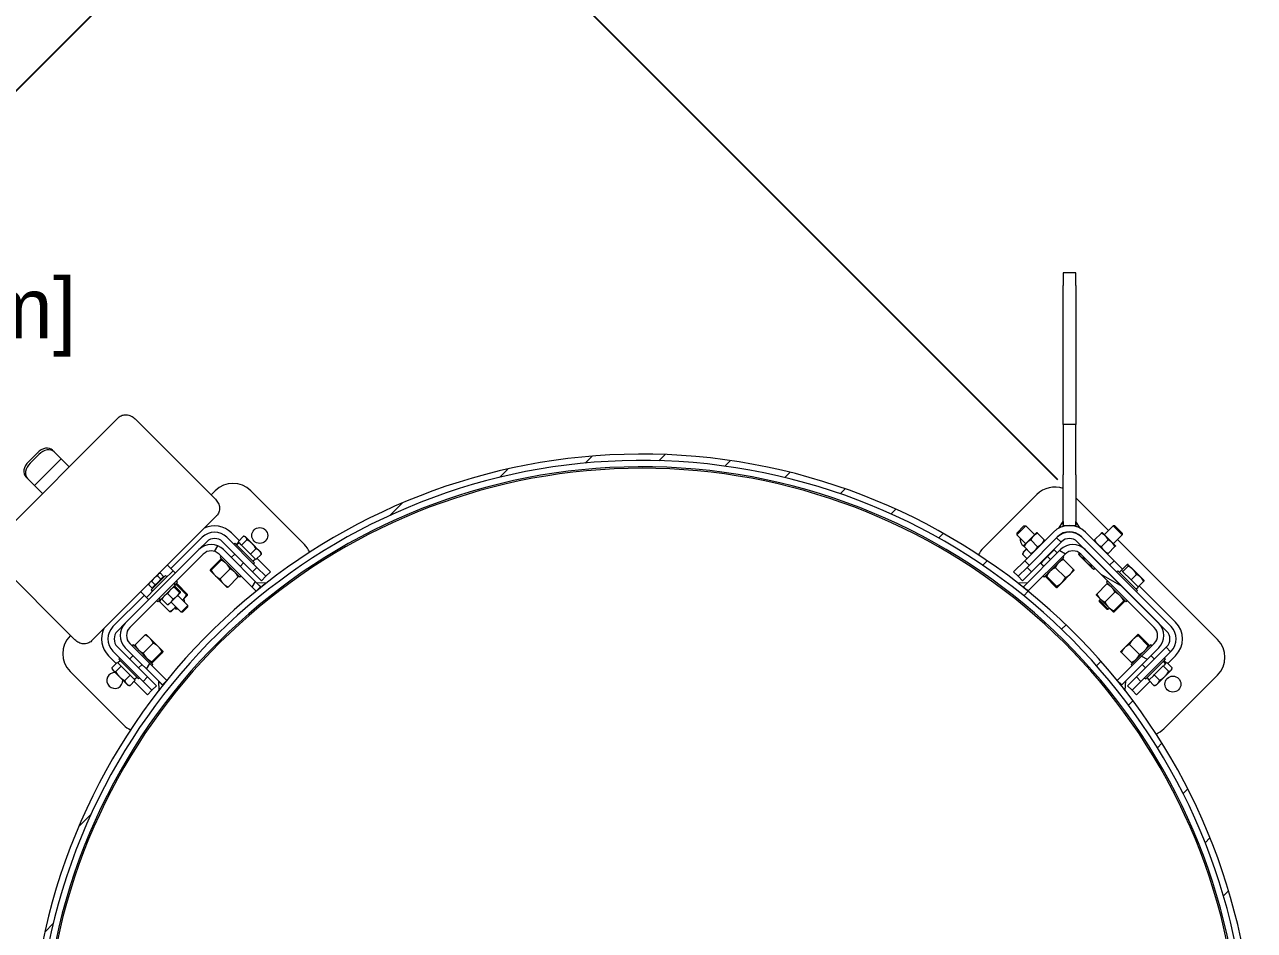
# Model space of a CAD drawing. Header units: inches. Extents: x 20 to 536, y 8 to 344.
# Drawn here: x 244.3 to 293.01, y 245.16 to 281.04 of the extents above; entities that cross this region are included whole.
import ezdxf

# ---------------------------------------------------------------- set-up
doc = ezdxf.new("R2010")
doc.units = ezdxf.units.IN
doc.header["$LTSCALE"] = 16
doc.header["$MEASUREMENT"] = 0
for name, color, linetype, lineweight in [('Dimension (ANSI)', 7, 'Continuous', 25), ('Hatch', 7, 'Continuous', 18), ('Visible', 7, 'Continuous', 18)]:
    doc.layers.add(name, color=color, linetype=linetype, lineweight=lineweight)
doc.styles.add('MEMCOR Medium', font='arial.ttf')
doc.dimstyles.new('Default (ANSI)', dxfattribs={"dimscale": 16, "dimtxt": 0.15, "dimasz": 0.098425, "dimexe": 0.125, "dimexo": 0.0625, "dimgap": 0.031496, "dimtad": 0, "dimtih": 1, "dimtoh": 1, "dimdec": 4, "dimrnd": 1e-08, "dimzin": 3, "dimdsep": 46, "dimlunit": 5, "dimtxsty": 'MEMCOR Medium', "dimcen": 0.09, "dimdle": 0.393701, "dimclrd": 256, "dimclre": 256, "dimclrt": 256, "dimadec": 0, "dimazin": 1, "dimtfac": 0.8, "dimtofl": 0, "dimtmove": 0, "dimatfit": 3, "dimfxl": 1, "dimfrac": 1, "dimtolj": 1, "dimtzin": 4, "dimlwd": -1, "dimlwe": -1, "dimarcsym": 0})

# ---------------------------------------------------------------- blocks, each defined once
blk = doc.blocks.new('*D29')
at = {"layer": 'Defpoints', "color": 0, "transparency": 16777216}
for p in [(285.936, 262.301), (217.184, 251.64), (245.959, 222.866)]:
    blk.add_point(p, dxfattribs=at)
at = {"layer": 'Dimension (ANSI)', "transparency": 16777216}
for p, q in [((285.229, 263.008), (255.476, 292.761)), ((255.777, 290.233), (241.548, 276.004)), ((218.298, 252.754), (232.527, 266.983)), ((245.252, 223.573), (215.77, 253.055))]:
    blk.add_line(p, q, dxfattribs=at)
for points in [[(255.591, 290.419), (255.962, 290.047), (256.89, 291.347)], [(218.112, 252.939), (218.483, 252.568), (217.184, 251.64)]]:
    blk.add_solid(points, dxfattribs=at)
at = {"layer": 'Dimension (ANSI)', "transparency": 16777216, "char_height": 2.4, "attachment_point": 5, "style": 'MEMCOR Medium'}
for s, insert in [('\\A1; 56{\\H0.8x;\\S1#8;} in', (237.037, 273.962)), ('\\A1;[1426.3 mm]', (237.037, 269.451))]:
    blk.add_mtext(s, dxfattribs=dict(at, insert=insert))

msp = doc.modelspace()

# ---------------------------------------------------------------- hatches: boundary and pattern name
at = {"layer": 'Hatch'}
h = msp.add_hatch(dxfattribs=at)
h.set_pattern_fill('ANSI31', color=256, scale=16, style=0)
edge = h.paths.add_edge_path()
edge.add_spline(control_points=[(292.75363, 239.96513), (292.78557, 239.93385), (292.81742, 239.90247), (292.88101, 239.83947), (292.91274, 239.80784), (292.94437, 239.77612)], knot_values=[-0.6820759, -0.6820759, -0.6820759, -0.6820759, -0.34137369, -0.34137369, 0, 0, 0, 0], degree=3, periodic=0)
edge.add_line((292.94437, 239.77612), (293.00437, 239.77612))
edge.add_ellipse((268.75466, 239.77612), major_axis=(0, 24.24971), ratio=1, start_angle=270, end_angle=307.897761)
edge.add_ellipse((268.75466, 239.77612), major_axis=(-14.89549, 19.13564), ratio=1, start_angle=270, end_angle=270.590688)
edge.add_ellipse((268.75466, 239.77612), major_axis=(-15.09197, 18.98106), ratio=1, start_angle=270, end_angle=283.023092)
edge.add_ellipse((268.75466, 239.77612), major_axis=(-18.98106, 15.09197), ratio=1, start_angle=270, end_angle=270.590688)
edge.add_ellipse((268.75466, 239.77612), major_axis=(-19.13564, 14.89549), ratio=1, start_angle=270, end_angle=345.795532)
edge.add_ellipse((268.75466, 239.77612), major_axis=(-19.13564, -14.89549), ratio=1, start_angle=270, end_angle=270.590688)
edge.add_ellipse((268.75466, 239.77612), major_axis=(-18.98106, -15.09197), ratio=1, start_angle=270, end_angle=283.023092)
edge.add_ellipse((268.75466, 239.77612), major_axis=(-18.98106, 15.09197), ratio=1, start_angle=0, end_angle=0.590688)
edge.add_ellipse((268.75466, 239.77612), major_axis=(-14.89549, -19.13564), ratio=1, start_angle=270, end_angle=345.795532)
edge.add_ellipse((268.75466, 239.77612), major_axis=(14.89549, -19.13564), ratio=1, start_angle=270, end_angle=270.590688)
edge.add_ellipse((268.75466, 239.77612), major_axis=(15.09197, -18.98106), ratio=1, start_angle=270, end_angle=283.023092)
edge.add_ellipse((268.75466, 239.77612), major_axis=(18.98106, -15.09197), ratio=1, start_angle=270, end_angle=270.590688)
edge.add_ellipse((268.75466, 239.77612), major_axis=(19.13564, -14.89549), ratio=1, start_angle=270, end_angle=288.02411)
edge.add_ellipse((268.75466, 239.77612), major_axis=(22.8055, -8.24362), ratio=1, start_angle=270, end_angle=270.611404)
edge.add_line((260.75487, 216.88394), (260.75487, 217.14894))
edge.add_ellipse((268.75466, 239.77612), major_axis=(-22.62718, 7.9998), ratio=1, start_angle=199.922205, end_angle=450, ccw=False)
h = msp.add_hatch(dxfattribs=at)
h.set_pattern_fill('ANSI31', color=256, scale=16, angle=90.0002, style=0)
edge = h.paths.add_edge_path()
edge.add_line((289.5353, 256.39656), (288.34262, 255.20387))
edge.add_line((288.34262, 255.20387), (288.5194, 255.0271))
edge.add_line((288.5194, 255.0271), (289.71208, 256.21978))
edge.add_ellipse((289.22418, 256.70768), major_axis=(0.4879, 0.4879), ratio=1, start_angle=270, end_angle=360)
edge.add_line((289.71208, 257.19559), (286.17413, 260.73353))
edge.add_ellipse((285.68623, 260.24563), major_axis=(-0.4879, 0.4879), ratio=1, start_angle=270, end_angle=360)
edge.add_line((285.19833, 260.73353), (284.00565, 259.54085))
edge.add_line((284.00565, 259.54085), (284.18242, 259.36408))
edge.add_line((284.18242, 259.36408), (285.3751, 260.55676))
edge.add_ellipse((285.68623, 260.24563), major_axis=(0.31113, 0.31113), ratio=1, start_angle=0, end_angle=90, ccw=False)
edge.add_line((285.99736, 260.55676), (286.30969, 260.24442))
edge.add_line((286.30969, 260.24442), (289.22297, 257.33114))
edge.add_line((289.22297, 257.33114), (289.5353, 257.01881))
edge.add_ellipse((289.22418, 256.70768), major_axis=(0.31113, -0.31113), ratio=1, start_angle=0, end_angle=90, ccw=False)
h = msp.add_hatch(dxfattribs=at)
h.set_pattern_fill('ANSI31', color=256, scale=16, angle=15, style=0)
edge = h.paths.add_edge_path()
edge.add_line((253.46667, 258.59965), (253.64344, 258.77643))
edge.add_line((253.64344, 258.77643), (253.48591, 258.93395))
edge.add_line((253.48591, 258.93395), (252.17544, 260.24442))
edge.add_ellipse((251.68754, 259.75652), major_axis=(-0.4879, 0.4879), ratio=1, start_angle=270, end_angle=360)
edge.add_line((251.19964, 260.24442), (248.28636, 257.33114))
edge.add_ellipse((248.77426, 256.84324), major_axis=(-0.4879, -0.4879), ratio=1, start_angle=270, end_angle=360)
edge.add_line((248.28636, 256.35534), (249.59683, 255.04487))
edge.add_line((249.59683, 255.04487), (249.75435, 254.88734))
edge.add_line((249.75435, 254.88734), (249.93113, 255.06412))
edge.add_line((249.93113, 255.06412), (248.46313, 256.53211))
edge.add_ellipse((248.77426, 256.84324), major_axis=(-0.31113, 0.31113), ratio=1, start_angle=0, end_angle=90, ccw=False)
edge.add_line((248.46313, 257.15437), (251.37641, 260.06765))
edge.add_ellipse((251.68754, 259.75652), major_axis=(0.31113, 0.31113), ratio=1, start_angle=0, end_angle=90, ccw=False)
edge.add_line((251.99867, 260.06765), (253.46667, 258.59965))
h = msp.add_hatch(dxfattribs=at)
h.set_pattern_fill('ANSI31', color=256, scale=16, angle=105.0002, style=0)
edge = h.paths.add_edge_path()
edge.add_line((287.5782, 255.06412), (287.75497, 254.88734))
edge.add_line((287.75497, 254.88734), (287.9125, 255.04487))
edge.add_line((287.9125, 255.04487), (289.22297, 256.35534))
edge.add_ellipse((288.73507, 256.84324), major_axis=(0.4879, 0.4879), ratio=1, start_angle=270, end_angle=360)
edge.add_line((289.22297, 257.33114), (286.30969, 260.24442))
edge.add_ellipse((285.82179, 259.75652), major_axis=(-0.4879, 0.4879), ratio=1, start_angle=270, end_angle=360)
edge.add_line((285.33388, 260.24442), (284.02341, 258.93395))
edge.add_line((284.02341, 258.93395), (283.86589, 258.77643))
edge.add_line((283.86589, 258.77643), (284.04266, 258.59965))
edge.add_line((284.04266, 258.59965), (285.51066, 260.06765))
edge.add_ellipse((285.82179, 259.75652), major_axis=(0.31113, 0.31113), ratio=1, start_angle=0, end_angle=90, ccw=False)
edge.add_line((286.13291, 260.06765), (289.04619, 257.15437))
edge.add_ellipse((288.73507, 256.84324), major_axis=(0.31113, -0.31113), ratio=1, start_angle=0, end_angle=90, ccw=False)
edge.add_line((289.04619, 256.53211), (287.5782, 255.06412))
h = msp.add_hatch(dxfattribs=at)
h.set_pattern_fill('ANSI31', color=256, scale=16, angle=-15, style=0)
edge = h.paths.add_edge_path()
edge.add_line((253.48591, 258.93395), (253.64344, 258.77643))
edge.add_line((253.64344, 258.77643), (253.66269, 258.75718))
edge.add_ellipse((268.75466, 239.77612), major_axis=(18.98106, 15.09197), ratio=1, start_angle=89.409312, end_angle=90, ccw=False)
edge.add_line((253.85917, 258.91176), (253.48591, 258.93395))
h = msp.add_hatch(dxfattribs=at)
h.set_pattern_fill('ANSI31', color=256, scale=16, angle=-15, style=0)
edge = h.paths.add_edge_path()
edge.add_line((283.84664, 258.75718), (283.86589, 258.77643))
edge.add_line((283.86589, 258.77643), (284.02341, 258.93395))
edge.add_line((284.02341, 258.93395), (283.65015, 258.91176))
edge.add_ellipse((268.75466, 239.77612), major_axis=(19.13564, -14.89549), ratio=1, start_angle=89.409312, end_angle=90, ccw=False)
h = msp.add_hatch(dxfattribs=at)
h.set_pattern_fill('ANSI31', color=256, scale=16, angle=-15, style=0)
edge = h.paths.add_edge_path()
edge.add_ellipse((268.75466, 239.77612), major_axis=(14.89549, 19.13564), ratio=1, start_angle=89.409312, end_angle=90)
edge.add_line((249.61903, 254.67161), (249.59683, 255.04487))
edge.add_line((249.59683, 255.04487), (249.75435, 254.88734))
edge.add_line((249.75435, 254.88734), (249.7736, 254.86809))
h = msp.add_hatch(dxfattribs=at)
h.set_pattern_fill('ANSI31', color=256, scale=16, angle=-15, style=0)
edge = h.paths.add_edge_path()
edge.add_line((287.9125, 255.04487), (287.75497, 254.88734))
edge.add_line((287.75497, 254.88734), (287.73572, 254.86809))
edge.add_ellipse((268.75466, 239.77612), major_axis=(15.09197, -18.98106), ratio=1, start_angle=89.409312, end_angle=90, ccw=False)
edge.add_line((287.8903, 254.67161), (287.9125, 255.04487))

# ---------------------------------------------------------------- linework, layer by layer
at = {"layer": 'Visible'}
for p, q in [((285.43623, 271.2022), (285.43623, 270.7022)), ((285.93623, 271.2022), (285.43623, 271.2022)), ((285.93623, 270.7022), (285.93623, 271.2022)), ((285.43623, 265.7022), (285.43623, 270.7022)), ((285.93623, 270.7022), (285.93623, 265.7022)), ((285.43623, 265.2022), (285.43623, 265.7022)), ((285.93623, 265.7022), (285.93623, 265.2022)), ((248.01563, 265.47216), (243.05862, 260.51515)), ((248.67449, 265.42391), (251.85647, 262.24193)), ((285.43623, 265.2022), (285.43623, 263.2022)), ((285.93623, 265.2022), (285.43623, 265.2022)), ((285.93623, 263.2022), (285.93623, 265.2022)), ((244.80296, 264.08137), (244.44941, 263.72782)), ((245.47152, 264.11992), (245.40652, 264.18492)), ((245.47152, 264.11992), (245.69476, 263.89668)), ((244.51441, 263.66282), (244.86796, 264.01637)), ((245.74861, 263.84283), (244.68795, 262.78217)), ((245.69476, 263.89668), (245.74861, 263.84283)), ((245.84053, 263.75091), (245.74861, 263.84283)), ((245.84053, 263.75091), (246.06746, 263.52398)), ((244.34586, 263.12426), (244.41086, 263.05926)), ((244.6341, 262.83602), (244.41086, 263.05926)), ((285.43623, 261.2022), (285.43623, 263.2022)), ((285.93623, 263.2022), (285.93623, 261.2022)), ((244.68795, 262.78217), (244.6341, 262.83602)), ((244.68795, 262.78217), (244.77987, 262.69025)), ((245.0068, 262.46332), (244.77987, 262.69025)), ((251.68535, 262.41305), (251.84431, 262.57201)), ((253.25852, 262.57201), (255.37984, 260.45069)), ((282.27332, 260.30686), (284.39464, 262.42818)), ((285.93623, 262.3008), (287.23479, 261.00223)), ((249.63104, 259.30939), (251.90472, 261.58308)), ((283.59827, 260.90125), (283.8851, 261.18807)), ((283.95183, 261.18807), (283.59828, 260.83451)), ((283.8851, 261.18807), (283.95183, 261.18807)), ((284.30879, 260.83111), (283.95183, 261.18807)), ((285.26251, 261.09622), (285.43623, 261.35428)), ((285.43623, 261.35428), (285.43623, 261.16678)), ((285.43623, 261.2022), (285.93623, 261.2022)), ((286.10995, 261.09622), (285.93623, 261.35428)), ((285.93623, 261.16678), (285.93623, 261.35428)), ((287.06367, 260.83111), (287.42063, 261.18807)), ((287.77418, 260.83451), (287.42063, 261.18807)), ((287.48736, 261.18807), (287.42063, 261.18807)), ((287.48736, 261.18807), (287.77419, 260.90125)), ((251.33519, 260.73353), (250.09655, 259.49489)), ((253.50368, 259.54085), (252.311, 260.73353)), ((252.79563, 260.60246), (252.48778, 260.91031)), ((252.75178, 260.55861), (252.96722, 260.77405)), ((252.89095, 260.41945), (253.10639, 260.63488)), ((253.03999, 260.75654), (252.99813, 260.76776)), ((253.06443, 260.7321), (253.03999, 260.75654)), ((253.31127, 260.48527), (253.06443, 260.7321)), ((283.59827, 260.90125), (283.59828, 260.83451)), ((283.95523, 260.47756), (283.59828, 260.83451)), ((285.04983, 260.93859), (283.91846, 259.80722)), ((284.26459, 260.78692), (283.99943, 260.52176)), ((285.19833, 260.73353), (284.00565, 259.54085)), ((284.15569, 260.63065), (284.42511, 260.36124)), ((284.39717, 260.9195), (284.26459, 260.78692)), ((284.42086, 260.89582), (284.69028, 260.6264)), ((284.71508, 260.60384), (284.54348, 260.77543)), ((285.19833, 260.73353), (285.22661, 260.76182)), ((286.14585, 260.76182), (286.17413, 260.73353)), ((289.71208, 257.19559), (286.17413, 260.73353)), ((287.454, 259.80722), (286.32263, 260.93859)), ((286.9516, 260.89582), (286.68219, 260.6264)), ((287.21677, 260.63065), (286.94735, 260.36124)), ((287.10787, 260.78692), (286.97529, 260.9195)), ((287.37303, 260.52176), (287.10787, 260.78692)), ((287.41723, 260.47756), (287.77418, 260.83451)), ((287.58835, 260.64868), (291.55056, 256.68647)), ((287.77419, 260.90125), (287.77418, 260.83451)), ((251.19964, 260.24442), (248.28636, 257.33114)), ((251.51197, 260.55676), (251.19964, 260.24442)), ((253.32691, 259.36408), (252.13422, 260.55676)), ((253.64344, 258.77643), (252.17544, 260.24442)), ((252.58361, 260.46093), (252.62815, 260.50547)), ((252.62815, 260.50547), (253.40764, 259.72598)), ((252.77299, 260.53741), (252.6846, 260.44902)), ((252.77354, 260.53686), (252.68515, 260.44847)), ((252.79278, 260.51762), (252.70439, 260.42923)), ((252.77305, 260.53735), (252.75178, 260.55861)), ((252.77305, 260.53735), (252.77354, 260.53686)), ((252.77811, 260.53229), (252.77354, 260.53686)), ((252.79278, 260.51762), (252.77811, 260.53229)), ((252.79278, 260.51762), (252.86969, 260.44071)), ((252.89095, 260.41945), (252.86969, 260.44071)), ((252.94511, 260.36528), (252.89095, 260.41945)), ((252.94511, 260.36528), (253.19128, 260.11911)), ((253.24545, 260.06495), (253.46089, 260.28038)), ((253.59618, 260.20035), (253.31127, 260.48527)), ((253.65871, 260.13782), (253.59618, 260.20035)), ((253.65871, 260.13782), (253.66993, 260.09596)), ((283.85037, 260.13757), (283.83622, 260.08479)), ((283.9047, 260.1919), (283.85037, 260.13757)), ((285.33388, 260.24442), (283.86589, 258.77643)), ((283.99943, 260.52176), (283.86684, 260.38917)), ((283.89053, 260.36549), (284.15994, 260.09607)), ((283.98441, 260.27161), (283.9047, 260.1919)), ((284.18242, 259.36408), (285.3751, 260.55676)), ((284.95261, 260.0989), (285.08519, 260.23149)), ((285.08519, 260.23149), (285.06751, 260.24917)), ((285.08519, 260.23149), (285.20307, 260.11361)), ((285.99736, 260.55676), (289.5353, 257.01881)), ((286.30493, 260.24914), (286.30495, 260.24917)), ((289.22297, 257.33114), (286.30969, 260.24442)), ((287.48193, 260.36549), (287.21252, 260.09607)), ((287.50562, 260.38917), (287.37303, 260.52176)), ((246.28885, 256.67431), (243.10687, 259.85629)), ((248.46313, 257.15437), (251.37641, 260.06765)), ((252.06272, 259.85483), (251.66584, 259.45795)), ((252.09062, 259.82694), (251.69374, 259.43005)), ((251.99867, 260.06765), (253.46667, 258.59965)), ((252.0945, 259.97182), (252.04996, 259.92727)), ((252.82944, 259.14779), (252.04996, 259.92727)), ((252.10563, 259.8716), (252.10425, 259.87197)), ((252.6198, 260.07118), (252.48424, 259.93563)), ((252.97335, 259.71763), (252.8378, 259.58207)), ((253.24545, 260.06495), (253.19128, 260.11911)), ((253.27835, 260.03204), (253.24545, 260.06495)), ((253.27835, 260.03204), (253.42788, 259.88251)), ((253.43958, 259.87082), (253.35119, 259.78243)), ((253.3631, 259.68144), (253.40764, 259.72598)), ((253.46078, 259.84961), (253.42788, 259.88251)), ((253.46078, 259.84961), (253.67622, 260.06505)), ((254.03401, 259.36408), (253.50463, 259.89346)), ((283.91846, 259.80722), (283.47532, 259.36408)), ((284.00282, 259.89158), (283.83123, 260.06317)), ((283.91846, 259.80722), (284.09524, 259.63045)), ((284.04266, 258.59965), (285.51066, 260.06765)), ((284.53572, 259.71738), (284.67128, 259.58182)), ((284.55486, 259.70115), (284.53718, 259.71884)), ((284.55486, 259.70115), (284.68744, 259.83374)), ((284.55486, 259.70115), (284.67274, 259.58328)), ((284.67963, 259.14753), (285.45912, 259.92702)), ((284.68744, 259.83374), (284.82003, 259.96632)), ((284.82003, 259.96632), (284.95261, 260.0989)), ((284.82003, 259.96632), (284.9379, 259.84844)), ((285.40344, 259.87134), (285.40472, 259.87169)), ((285.45912, 259.92702), (285.41458, 259.97156)), ((285.4459, 259.85413), (285.84278, 259.45725)), ((286.08432, 260.10962), (286.05969, 260.08499)), ((286.07655, 260.02077), (286.06307, 260.07108)), ((286.07655, 260.02077), (286.11985, 259.97747)), ((286.11985, 259.97747), (286.35654, 259.74078)), ((286.13291, 260.06765), (289.04619, 257.15437)), ((286.25531, 259.94526), (286.22737, 259.91732)), ((286.35654, 259.74078), (286.57841, 259.51891)), ((287.454, 259.80722), (287.27722, 259.63045)), ((287.78853, 259.47269), (287.454, 259.80722)), ((287.74468, 259.42884), (287.96012, 259.64428)), ((288.00975, 259.64992), (288.00487, 259.65122)), ((288.01281, 259.64686), (288.00975, 259.64992)), ((288.20353, 259.45613), (288.01281, 259.64686)), ((249.88159, 259.22336), (249.30742, 258.64919)), ((249.59819, 259.28362), (249.42977, 259.1152)), ((249.69857, 259.0757), (249.56216, 259.2121)), ((249.62137, 259.3068), (249.59819, 259.28362)), ((249.62137, 259.3068), (249.66277, 259.31789)), ((249.80611, 259.18325), (249.66971, 259.31965)), ((249.80611, 259.18325), (249.75234, 259.12947)), ((249.82785, 259.05648), (250.1814, 259.41004)), ((249.88159, 259.22336), (249.93816, 259.16679)), ((249.95654, 259.6349), (250.08948, 259.50196)), ((250.1814, 259.41004), (250.08948, 259.50196)), ((250.27333, 259.31811), (250.1814, 259.41004)), ((251.64908, 259.41504), (251.64871, 259.41642)), ((251.64908, 259.41504), (251.64995, 259.41416)), ((251.64995, 259.41416), (251.83747, 259.22665)), ((251.83747, 259.22665), (252.17066, 258.89346)), ((252.43776, 259.4798), (252.04087, 259.08292)), ((252.757, 259.16055), (252.36012, 258.76367)), ((252.77377, 259.20346), (252.77414, 259.20208)), ((252.87399, 259.19233), (252.82944, 259.14779)), ((253.32691, 259.36408), (253.50368, 259.54085)), ((253.68046, 259.01052), (253.32691, 259.36408)), ((253.85724, 259.1873), (253.50368, 259.54085)), ((253.68046, 259.01052), (253.85724, 259.1873)), ((254.03401, 259.36408), (253.85724, 259.1873)), ((283.47532, 259.36408), (283.65209, 259.1873)), ((284.00565, 259.54085), (283.65209, 259.1873)), ((283.82887, 259.01052), (283.65209, 259.1873)), ((284.18242, 259.36408), (283.82887, 259.01052)), ((284.00565, 259.54085), (284.18242, 259.36408)), ((284.67963, 259.14753), (284.63509, 259.19208)), ((284.73531, 259.20321), (284.73497, 259.20193)), ((284.75253, 259.16075), (285.14941, 258.76387)), ((284.77939, 259.18762), (285.17627, 258.79074)), ((285.12608, 259.53431), (285.52296, 259.13742)), ((285.37945, 258.93424), (285.71271, 259.2675)), ((285.71271, 259.2675), (285.86, 259.41479)), ((285.86, 259.41479), (285.86034, 259.41607)), ((286.56101, 259.63955), (286.53307, 259.61161)), ((286.57841, 259.51891), (286.60688, 259.49044)), ((286.60688, 259.49044), (286.6572, 259.47696)), ((286.69904, 259.50152), (286.67111, 259.47358)), ((287.55336, 259.3543), (287.59791, 259.39885)), ((287.59791, 259.39885), (288.37739, 258.61936)), ((287.65782, 259.33893), (287.74621, 259.42732)), ((287.74621, 259.42732), (287.74468, 259.42884)), ((287.74621, 259.42732), (287.78713, 259.38639)), ((287.79479, 259.37874), (287.78713, 259.38639)), ((287.79479, 259.37874), (288.01023, 259.59418)), ((287.84542, 259.32811), (287.79479, 259.37874)), ((287.84542, 259.32811), (288.07551, 259.09801)), ((288.12614, 259.04739), (288.34158, 259.26282)), ((288.50984, 259.14983), (288.20353, 259.45613)), ((246.9477, 256.62606), (249.22139, 258.89974)), ((249.12074, 258.34938), (249.4743, 258.70293)), ((249.34754, 258.72467), (249.21113, 258.86107)), ((249.22398, 258.90941), (249.21289, 258.86801)), ((249.25426, 258.93969), (249.22398, 258.90941)), ((249.42977, 259.1152), (249.25426, 258.93969)), ((249.46928, 258.84641), (249.33287, 258.98281)), ((249.40841, 258.78554), (249.34754, 258.72467)), ((249.37813, 258.75526), (249.39581, 258.73758)), ((249.46928, 258.84641), (249.40841, 258.78554)), ((249.58392, 258.96105), (249.46928, 258.84641)), ((249.82785, 259.05648), (249.4743, 258.70293)), ((249.69857, 259.0757), (249.58392, 258.96105)), ((250.26343, 258.84152), (249.68926, 258.26735)), ((249.75234, 259.12947), (249.69857, 259.0757)), ((249.77552, 259.15265), (249.7932, 259.13497)), ((250.20686, 258.89809), (250.26343, 258.84152)), ((250.21959, 258.79768), (250.22161, 258.79842)), ((250.43961, 258.5451), (250.22085, 258.76385)), ((250.46942, 258.57491), (250.25067, 258.79367)), ((250.35406, 258.95621), (250.2514, 258.85355)), ((250.29838, 258.90053), (250.29966, 258.90087)), ((250.30952, 259.00075), (250.35406, 258.95621)), ((250.71086, 258.45957), (250.31398, 258.85645)), ((250.73772, 258.48643), (250.34084, 258.88331)), ((252.17066, 258.89346), (252.31721, 258.74691)), ((252.31721, 258.74691), (252.31859, 258.74654)), ((253.46667, 258.59965), (253.64344, 258.77643)), ((253.48591, 258.93395), (253.66269, 258.75718)), ((253.85917, 258.91176), (253.48591, 258.93395)), ((284.02341, 258.93395), (283.65015, 258.91176)), ((283.84664, 258.75718), (284.02341, 258.93395)), ((283.86589, 258.77643), (284.04266, 258.59965)), ((285.19187, 258.74666), (285.19058, 258.74631)), ((285.19187, 258.74666), (285.19268, 258.74747)), ((285.19268, 258.74747), (285.37945, 258.93424)), ((286.77161, 258.48643), (287.16849, 258.88331)), ((287.19981, 259.00075), (287.15527, 258.95621)), ((287.93476, 258.17672), (287.15527, 258.95621)), ((287.21095, 258.90053), (287.20966, 258.90087)), ((288.12614, 259.04739), (288.07551, 259.09801)), ((288.16912, 259.00441), (288.12614, 259.04739)), ((288.16912, 259.00441), (288.36442, 258.80911)), ((288.32095, 258.67581), (288.40933, 258.7642)), ((288.40739, 258.76614), (288.36442, 258.80911)), ((288.40739, 258.76614), (288.62283, 258.98157)), ((288.40739, 258.76614), (288.40933, 258.7642)), ((289.88886, 257.37236), (288.45124, 258.80998)), ((288.62847, 259.0312), (288.50984, 259.14983)), ((288.62847, 259.0312), (288.62977, 259.02633)), ((249.03589, 258.43423), (247.79725, 257.19559)), ((249.02882, 258.4413), (248.89588, 258.57424)), ((249.02882, 258.4413), (249.12074, 258.34938)), ((249.12074, 258.34938), (249.21267, 258.25745)), ((249.30742, 258.64919), (249.36399, 258.59262)), ((249.53003, 258.22126), (249.57457, 258.17672)), ((249.67723, 258.27938), (249.57457, 258.17672)), ((249.63025, 258.2324), (249.62991, 258.23112)), ((249.63269, 258.32392), (249.68926, 258.26735)), ((250.04435, 257.79306), (249.64747, 258.18994)), ((249.7331, 258.31119), (249.73236, 258.30917)), ((249.95587, 258.06136), (249.73711, 258.28011)), ((250.18283, 258.28832), (249.96408, 258.50708)), ((250.0869, 258.15729), (250.32877, 258.39916)), ((250.32877, 258.39916), (250.47206, 258.54246)), ((250.36278, 258.43317), (250.76063, 258.03531)), ((250.47206, 258.54246), (250.47344, 258.54383)), ((250.47344, 258.54383), (250.47418, 258.54586)), ((250.55346, 258.24249), (250.56735, 258.25639)), ((250.56735, 258.25639), (250.75413, 258.44316)), ((250.59414, 258.2018), (250.63834, 258.246)), ((250.59765, 258.28668), (250.63834, 258.246)), ((250.63834, 258.18122), (250.63834, 258.246)), ((250.75413, 258.44316), (250.75494, 258.44397)), ((250.75494, 258.44397), (250.75528, 258.44526)), ((286.75439, 258.44397), (286.75405, 258.44526)), ((286.75439, 258.44397), (286.90168, 258.29668)), ((286.91168, 258.28668), (286.87099, 258.246)), ((286.87099, 258.246), (287.22454, 257.89244)), ((286.87099, 258.18122), (286.87099, 258.246)), ((286.90168, 258.29668), (287.23493, 257.96343)), ((287.09143, 258.16661), (287.48831, 258.56349)), ((287.43812, 257.81992), (287.835, 258.2168)), ((287.46498, 257.79306), (287.86186, 258.18994)), ((287.87908, 258.2324), (287.87942, 258.23112)), ((287.9793, 258.22126), (287.93476, 258.17672)), ((288.33285, 258.57482), (288.37739, 258.61936)), ((249.98695, 258.05734), (249.98492, 258.0566)), ((249.98695, 258.05734), (250.0869, 258.15729)), ((250.08681, 257.77584), (250.08552, 257.7755)), ((250.08681, 257.77584), (250.2341, 257.92313)), ((250.09761, 258.168), (250.49547, 257.77015)), ((250.2341, 257.92313), (250.28829, 257.97732)), ((250.2441, 257.93313), (250.28479, 257.89244)), ((250.28479, 257.89244), (250.32898, 257.93664)), ((250.34956, 257.89244), (250.28479, 257.89244)), ((250.36137, 257.90425), (250.34956, 257.89244)), ((250.49547, 257.77015), (250.76063, 258.03531)), ((250.54969, 257.77014), (250.49547, 257.77015)), ((250.76064, 257.98109), (250.54969, 257.77014)), ((250.63834, 258.18122), (250.62653, 258.16941)), ((250.76064, 257.98109), (250.76063, 258.03531)), ((287.15977, 257.89244), (286.87099, 258.18122)), ((287.15977, 257.89244), (287.22454, 257.89244)), ((287.26523, 257.93313), (287.22454, 257.89244)), ((287.23493, 257.96343), (287.42171, 257.77665)), ((287.42171, 257.77665), (287.42252, 257.77584)), ((287.42252, 257.77584), (287.4238, 257.7755)), ((248.28636, 257.33114), (247.97402, 257.01881)), ((246.1026, 256.8303), (246.11773, 256.84543)), ((248.67665, 256.46735), (249.07353, 256.86424)), ((249.11599, 256.88145), (249.11471, 256.8818)), ((249.26328, 256.73416), (249.11599, 256.88145)), ((249.59654, 256.40091), (249.26328, 256.73416)), ((288.39271, 256.88083), (288.2052, 256.69331)), ((288.39359, 256.8817), (288.39271, 256.88083)), ((288.39359, 256.8817), (288.39497, 256.88207)), ((288.80548, 256.44016), (288.4086, 256.83704)), ((288.83338, 256.46806), (288.4365, 256.86494)), ((247.97402, 256.39656), (249.16671, 255.20387)), ((248.28636, 256.35534), (249.75435, 254.88734)), ((249.93113, 255.06412), (248.46313, 256.53211)), ((248.60376, 256.48057), (248.55922, 256.43603)), ((249.38325, 255.70108), (248.60376, 256.48057)), ((248.65944, 256.42489), (248.65909, 256.42618)), ((248.99648, 256.14753), (249.39336, 256.54441)), ((249.78331, 256.21413), (249.59654, 256.40091)), ((289.04619, 256.53211), (287.5782, 255.06412)), ((287.872, 256.36012), (287.72545, 256.21357)), ((287.75497, 254.88734), (289.22297, 256.35534)), ((288.2052, 256.69331), (287.872, 256.36012)), ((288.45835, 256.09302), (288.06146, 256.48991)), ((288.12633, 255.70134), (288.90582, 256.48082)), ((289.5353, 256.39656), (288.34262, 255.20387)), ((288.85014, 256.42515), (288.85051, 256.42653)), ((288.95036, 256.43628), (288.90582, 256.48082)), ((247.62047, 256.043), (247.92694, 255.73653)), ((247.97079, 255.78037), (247.75535, 255.56494)), ((247.79725, 256.21978), (248.98993, 255.0271)), ((247.97079, 255.78037), (247.99431, 255.75685)), ((248.08201, 255.84593), (247.99362, 255.75754)), ((248.1012, 255.64997), (247.99431, 255.75685)), ((248.02556, 255.90238), (248.07011, 255.94692)), ((248.02556, 255.90238), (248.80505, 255.12289)), ((248.45985, 255.91073), (248.59541, 256.04629)), ((249.32757, 255.75676), (249.32885, 255.75642)), ((249.34316, 255.80084), (249.74004, 256.19773)), ((249.37003, 255.77398), (249.76691, 256.17086)), ((249.78413, 256.21332), (249.78331, 256.21413)), ((249.78413, 256.21332), (249.78447, 256.21204)), ((287.72545, 256.21357), (287.72508, 256.21219)), ((288.1391, 255.77378), (287.74222, 256.17066)), ((288.18201, 255.75701), (288.18063, 255.75664)), ((288.5194, 255.0271), (289.71208, 256.21978)), ((289.48402, 255.90263), (288.70453, 255.12314)), ((289.04973, 255.91098), (288.91417, 256.04654)), ((289.49617, 255.73801), (289.40778, 255.82639)), ((289.5154, 255.75724), (289.42701, 255.84563)), ((289.51596, 255.75779), (289.42757, 255.84618)), ((289.43947, 255.94717), (289.48402, 255.90263)), ((289.49617, 255.73801), (289.51083, 255.75267)), ((289.51083, 255.75267), (289.5154, 255.75724)), ((289.5159, 255.75773), (289.5154, 255.75724)), ((289.5159, 255.75773), (289.53716, 255.779)), ((289.53716, 255.779), (289.7526, 255.56356)), ((289.58101, 255.73515), (289.88886, 256.043)), ((248.22392, 253.29477), (246.1026, 255.41609)), ((247.77449, 255.49054), (247.76035, 255.54331)), ((247.77449, 255.49054), (247.80469, 255.46034)), ((247.80469, 255.46034), (248.05971, 255.20532)), ((248.12472, 255.62645), (247.90928, 255.41101)), ((248.1012, 255.64997), (248.12472, 255.62645)), ((248.12472, 255.62645), (248.17913, 255.57203)), ((248.42643, 255.32474), (248.17913, 255.57203)), ((248.48084, 255.27032), (248.26541, 255.05488)), ((248.42643, 255.32474), (248.48084, 255.27032)), ((248.48084, 255.27032), (248.51174, 255.23942)), ((248.8134, 255.55718), (248.94896, 255.69273)), ((249.38325, 255.70108), (249.3387, 255.65654)), ((288.17088, 255.65679), (288.12633, 255.70134)), ((288.69618, 255.55743), (288.56062, 255.69298)), ((289.01059, 255.25243), (289.04349, 255.28533)), ((289.04349, 255.28533), (289.09766, 255.3395)), ((289.04349, 255.28533), (289.25893, 255.06989)), ((289.34383, 255.58567), (289.09766, 255.3395)), ((289.34383, 255.58567), (289.39799, 255.63983)), ((289.39799, 255.63983), (289.41926, 255.6611)), ((289.39799, 255.63983), (289.61343, 255.42439)), ((289.49617, 255.73801), (289.41926, 255.6611)), ((291.55056, 255.27226), (289.42924, 253.15094)), ((289.46381, 255.21951), (289.71065, 255.46635)), ((289.71065, 255.46635), (289.73509, 255.49079)), ((289.73509, 255.49079), (289.7463, 255.53265)), ((248.05971, 255.20532), (248.33888, 254.92615)), ((248.33888, 254.92615), (248.39321, 254.87182)), ((248.39321, 254.87182), (248.44599, 254.85768)), ((248.68305, 255.06812), (248.46761, 254.85268)), ((248.65215, 255.09901), (248.51174, 255.23942)), ((248.6392, 255.02427), (249.16671, 254.49677)), ((248.65215, 255.09901), (248.68305, 255.06812)), ((248.74514, 255.1828), (248.65675, 255.09442)), ((248.80505, 255.12289), (248.84959, 255.16743)), ((249.16671, 255.20387), (248.98993, 255.0271)), ((248.98993, 255.0271), (249.34348, 254.67354)), ((249.16671, 255.20387), (249.52026, 254.85032)), ((249.52026, 254.85032), (249.34348, 254.67354)), ((249.7736, 254.86809), (249.59683, 255.04487)), ((249.59683, 255.04487), (249.61903, 254.67161)), ((249.75435, 254.88734), (249.93113, 255.06412)), ((287.5782, 255.06412), (287.75497, 254.88734)), ((287.9125, 255.04487), (287.73572, 254.86809)), ((287.8903, 254.67161), (287.9125, 255.04487)), ((287.98907, 254.85032), (288.34262, 255.20387)), ((287.98907, 254.85032), (288.16585, 254.67354)), ((288.16585, 254.67354), (288.5194, 255.0271)), ((288.34262, 255.20387), (288.5194, 255.0271)), ((288.34262, 254.49677), (288.87201, 255.02615)), ((288.65999, 255.16768), (288.70453, 255.12314)), ((288.84936, 255.0912), (288.76098, 255.17959)), ((288.82816, 255.07), (288.86106, 255.1029)), ((288.82816, 255.07), (289.0436, 254.85456)), ((289.01059, 255.25243), (288.86106, 255.1029)), ((289.11637, 254.87207), (289.07451, 254.86085)), ((289.11637, 254.87207), (289.1789, 254.9346)), ((289.1789, 254.9346), (289.46381, 255.21951)), ((249.16671, 254.49677), (249.34348, 254.67354)), ((288.34262, 254.49677), (288.16585, 254.67354))]:
    msp.add_line(p, q, dxfattribs=at)
for centre in [(253.61208, 260.80424), (289.78279, 254.9187)]:
    msp.add_circle(centre, 0.315, dxfattribs=at)
for centre, radius, start, end in [((268.75466, 239.77612), 24.24971, 0.000005, 250.737749), ((268.75466, 239.77612), 23.99971, 0.451252, 250.529047), ((268.75466, 239.77612), 23.74971, 0.451252, 253.742219), ((268.75466, 239.77612), 23.69, 285.755029, 254.244971), ((252.55142, 261.8649), 1, 45, 135), ((285.10174, 261.72107), 1, 70.458746, 135), ((251.8231, 260.24563), 0.94, 45, 115.853118), ((285.68623, 260.3022), 0.9, 45, 135), ((285.68623, 260.3022), 0.9, 106.12762, 118.085934), ((285.68623, 260.3022), 0.9, 61.914066, 73.87238), ((251.8231, 260.24563), 0.69, 45, 135), ((251.8231, 260.24563), 0.44, 45, 135), ((284.04108, 260.66041), 0.315, 172.097602, 237.57618), ((284.04108, 260.66041), 0.315, 34.777821, 55.222179), ((285.68623, 260.24563), 0.69, 45, 135), ((285.68623, 260.3022), 0.65, 45, 135), ((285.68623, 260.24563), 0.44, 45, 135), ((251.68754, 259.75652), 0.69, 45, 135), ((251.68754, 259.75652), 0.44, 45, 135), ((254.67274, 259.74358), 1, 23.442292, 45), ((282.98042, 259.59975), 1, 135, 154.129329), ((285.82179, 259.75652), 0.69, 45, 135), ((285.82179, 259.75652), 0.44, 45, 135), ((268.75466, 239.77612), 24.24971, 127.897766, 128.488454), ((268.75466, 239.77612), 24.24971, 51.511546, 52.102234), ((248.77426, 256.84324), 0.69, 135, 225), ((288.73507, 256.84324), 0.69, 315, 45), ((289.22418, 256.70768), 0.94, 315, 45), ((246.80971, 256.1232), 1, 135, 225), ((248.28515, 256.70768), 0.94, 154.146882, 225), ((248.28515, 256.70768), 0.69, 135, 225), ((248.28515, 256.70768), 0.44, 135, 225), ((248.77426, 256.84324), 0.44, 135, 225), ((288.73507, 256.84324), 0.44, 315, 45), ((289.22418, 256.70768), 0.44, 315, 45), ((289.22418, 256.70768), 0.69, 315, 45), ((290.84345, 255.97936), 1, 315, 45), ((247.87037, 255.06254), 0.315, 86.794475, 3.205525), ((268.75466, 239.77612), 24.24971, 141.511546, 142.102234), ((268.75466, 239.77612), 24.24971, 37.897766, 38.488454), ((248.93103, 254.00188), 1, 225, 244.129329), ((288.72213, 253.85804), 1, 293.442292, 315)]:
    msp.add_arc(centre, radius, start, end, dxfattribs=at)
for centre, major_axis, start_param, end_param in [((245.05296, 263.83137), (0.35355, 0.35355), 0, 1.57079633), ((245.11796, 263.76637), (0.35355, 0.35355), 0, 1.57079633), ((244.69941, 263.47782), (-0.35355, -0.35355), 4.71238898, 6.28318531), ((244.76441, 263.41282), (-0.35355, -0.35355), 4.71238898, 6.28318531)]:
    msp.add_ellipse(centre, major_axis=major_axis, ratio=0.70710678, start_param=start_param, end_param=end_param, dxfattribs=at)
for points, knots in [([(248.01563, 265.47216), (248.05472, 265.51125), (248.10497, 265.5438), (248.21665, 265.58334), (248.27808, 265.59034), (248.39465, 265.5813), (248.45754, 265.56467), (248.57525, 265.50817), (248.63009, 265.4683), (248.67449, 265.42391)], [5.7511729, 5.7511729, 5.7511729, 5.7511729, 6.23002731, 6.23002731, 6.70888172, 6.70888172, 7.18728854, 7.18728854, 7.66569537, 7.66569537, 7.66569537, 7.66569537]), ([(251.85647, 262.24193), (251.90086, 262.19753), (251.94073, 262.14269), (251.99723, 262.02498), (252.01386, 261.96209), (252.0229, 261.84553), (252.0159, 261.78409), (251.97636, 261.67241), (251.94381, 261.62216), (251.90472, 261.58308)], [7.66569537, 7.66569537, 7.66569537, 7.66569537, 8.14410219, 8.14410219, 8.62250901, 8.62250901, 9.10136342, 9.10136342, 9.58021783, 9.58021783, 9.58021783, 9.58021783]), ([(246.9477, 256.62606), (246.90862, 256.58697), (246.85837, 256.55442), (246.74669, 256.51488), (246.68526, 256.50788), (246.56869, 256.51693), (246.5058, 256.53355), (246.38809, 256.59005), (246.33325, 256.62992), (246.28885, 256.67431)], [1.91832521, 1.91832521, 1.91832521, 1.91832521, 2.39717963, 2.39717963, 2.87603404, 2.87603404, 3.35444086, 3.35444086, 3.83284768, 3.83284768, 3.83284768, 3.83284768])]:
    msp.add_open_spline(points, degree=3, knots=knots, dxfattribs=at)
for points, weights in [([(253.06443, 260.7321), (253.03214, 260.76439), (252.96722, 260.77405)], [1, 1.04314139574, 1.01001874936]), ([(253.10639, 260.63488), (253.09673, 260.6998), (253.06443, 260.7321)], [1.01001874936, 1.04314139574, 1]), ([(253.31127, 260.48527), (253.229, 260.56753), (253.10639, 260.63488)], [1, 1.04314139574, 1.01001874936]), ([(284.15569, 260.63065), (284.06096, 260.58329), (283.99943, 260.52176)], [1, 1.0379548493, 1]), ([(284.26459, 260.78692), (284.20306, 260.72539), (284.15569, 260.63065)], [1, 1.0379548493, 1]), ([(284.42086, 260.89582), (284.32612, 260.84845), (284.26459, 260.78692)], [1, 1.0379548493, 1]), ([(284.39717, 260.9195), (284.39717, 260.9195), (284.42086, 260.89582)], [1, 1.0379548493, 1]), ([(284.54348, 260.77543), (284.54255, 260.77524), (284.54162, 260.77505)], [1.01001874936, 1.01045388896, 1.0108758664]), ([(284.58138, 260.47014), (284.64291, 260.53167), (284.69028, 260.6264)], [1, 1.0379548493, 1]), ([(284.69028, 260.6264), (284.71396, 260.60272), (284.71396, 260.60272)], [1, 1.0379548493, 1]), ([(286.6585, 260.60272), (286.6585, 260.60272), (286.68219, 260.6264)], [1, 1.0379548493, 1]), ([(286.68219, 260.6264), (286.72955, 260.53167), (286.79108, 260.47014)], [1, 1.0379548493, 1]), ([(286.9516, 260.89582), (286.97529, 260.9195), (286.97529, 260.9195)], [1, 1.0379548493, 1]), ([(287.10787, 260.78692), (287.04634, 260.84845), (286.9516, 260.89582)], [1, 1.0379548493, 1]), ([(287.21677, 260.63065), (287.1694, 260.72539), (287.10787, 260.78692)], [1, 1.0379548493, 1]), ([(287.37303, 260.52176), (287.3115, 260.58329), (287.21677, 260.63065)], [1, 1.0379548493, 1]), ([(253.46089, 260.28038), (253.39353, 260.403), (253.31127, 260.48527)], [1.01001874936, 1.04314139574, 1]), ([(253.59618, 260.20035), (253.54622, 260.25032), (253.46089, 260.28038)], [1, 1.04314139574, 1.01001874936]), ([(253.67622, 260.06505), (253.64615, 260.15038), (253.59618, 260.20035)], [1.01001874936, 1.04314139574, 1]), ([(283.9047, 260.1919), (283.85778, 260.14498), (283.83123, 260.06317)], [1, 1.04314139574, 1.01001874936]), ([(283.89053, 260.36549), (283.86684, 260.38917), (283.86684, 260.38917)], [1, 1.0379548493, 1]), ([(283.99943, 260.52176), (283.9379, 260.46022), (283.89053, 260.36549)], [1, 1.0379548493, 1]), ([(284.00204, 260.25398), (283.94268, 260.22988), (283.9047, 260.1919)], [1.02011559912, 1.03463507916, 1]), ([(284.15994, 260.09607), (284.25468, 260.14344), (284.31621, 260.20497)], [1, 1.0379548493, 1]), ([(284.31621, 260.20497), (284.37774, 260.2665), (284.42511, 260.36124)], [1, 1.0379548493, 1]), ([(284.42511, 260.36124), (284.51984, 260.4086), (284.58138, 260.47014)], [1, 1.0379548493, 1]), ([(286.79108, 260.47014), (286.85262, 260.4086), (286.94735, 260.36124)], [1, 1.0379548493, 1]), ([(286.94735, 260.36124), (286.99472, 260.2665), (287.05625, 260.20497)], [1, 1.0379548493, 1]), ([(287.05625, 260.20497), (287.11778, 260.14344), (287.21252, 260.09607)], [1, 1.0379548493, 1]), ([(287.48193, 260.36549), (287.43457, 260.46022), (287.37303, 260.52176)], [1, 1.0379548493, 1]), ([(287.50562, 260.38917), (287.50562, 260.38917), (287.48193, 260.36549)], [1, 1.0379548493, 1]), ([(252.10651, 259.87072), (252.10004, 259.87719), (252.06272, 259.85483)], [1, 1.0379548493, 1]), ([(252.09062, 259.82694), (252.11298, 259.86425), (252.10651, 259.87072)], [1, 1.0379548493, 1]), ([(252.29403, 259.68321), (252.21347, 259.76376), (252.09062, 259.82694)], [1, 1.0379548493, 1]), ([(252.43776, 259.4798), (252.37458, 259.60265), (252.29403, 259.68321)], [1, 1.0379548493, 1]), ([(253.66993, 260.09596), (253.67374, 260.08174), (253.67622, 260.06505)], [1.02184119232, 1.01833204247, 1.01001874936]), ([(283.83123, 260.06317), (283.83347, 260.07451), (283.83622, 260.08479)], [1.01001874936, 1.01532757125, 1.01867725042]), ([(284.18363, 260.07239), (284.18363, 260.07239), (284.15994, 260.09607)], [1, 1.0379548493, 1]), ([(285.25615, 259.72405), (285.18194, 259.64984), (285.12608, 259.53431)], [1, 1.0379548493, 1]), ([(285.4459, 259.85413), (285.33037, 259.79827), (285.25615, 259.72405)], [1, 1.0379548493, 1]), ([(285.40472, 259.87169), (285.41338, 259.87401), (285.4459, 259.85413)], [1.00835685167, 1.03317429485, 1]), ([(286.06307, 260.07108), (286.06127, 260.0778), (286.05969, 260.08499)], [1.00771288784, 1.00435648424, 1]), ([(286.05969, 260.08499), (286.08094, 260.01638), (286.11985, 259.97747)], [1, 1.0379548493, 1]), ([(286.11985, 259.97747), (286.15876, 259.93856), (286.22737, 259.91732)], [1, 1.0379548493, 1]), ([(286.22737, 259.91732), (286.2856, 259.81172), (286.35654, 259.74078)], [1, 1.0379548493, 1]), ([(286.35654, 259.74078), (286.42748, 259.66984), (286.53307, 259.61161)], [1, 1.0379548493, 1]), ([(287.21252, 260.09607), (287.18883, 260.07239), (287.18883, 260.07239)], [1, 1.0379548493, 1]), ([(288.01281, 259.64686), (288.00118, 259.65849), (287.96012, 259.64428)], [1, 1.04314139574, 1.01001874936]), ([(288.01023, 259.59418), (288.02443, 259.63523), (288.01281, 259.64686)], [1.01001874936, 1.04314139574, 1]), ([(249.56216, 259.2121), (249.48298, 259.16841), (249.42977, 259.1152)], [1, 1.0379548493, 1]), ([(249.59819, 259.28362), (249.57323, 259.25866), (249.56216, 259.2121)], [1, 1.0379548493, 1]), ([(249.66971, 259.31965), (249.62315, 259.30858), (249.59819, 259.28362)], [1, 1.0379548493, 1]), ([(251.66584, 259.45795), (251.64348, 259.42064), (251.64995, 259.41416)], [1, 1.0379548493, 1]), ([(251.64995, 259.41416), (251.65642, 259.40769), (251.69374, 259.43005)], [1, 1.0379548493, 1]), ([(251.69374, 259.43005), (251.75691, 259.3072), (251.83747, 259.22665)], [1, 1.0379548493, 1]), ([(251.83747, 259.22665), (251.91802, 259.14609), (252.04087, 259.08292)], [1, 1.0379548493, 1]), ([(252.62722, 259.35001), (252.55314, 259.42409), (252.43776, 259.4798)], [1, 1.0379548493, 1]), ([(252.757, 259.16055), (252.7013, 259.27593), (252.62722, 259.35001)], [1, 1.0379548493, 1]), ([(252.77414, 259.20208), (252.77653, 259.19314), (252.757, 259.16055)], [1.00863132176, 1.03298964746, 1]), ([(284.73612, 259.20402), (284.72989, 259.19779), (284.75253, 259.16075)], [1, 1.0379548493, 1]), ([(284.77939, 259.18762), (284.74236, 259.21026), (284.73612, 259.20402)], [1, 1.0379548493, 1]), ([(284.9229, 259.3908), (284.84245, 259.31035), (284.77939, 259.18762)], [1, 1.0379548493, 1]), ([(285.12608, 259.53431), (285.00335, 259.47125), (284.9229, 259.3908)], [1, 1.0379548493, 1]), ([(285.52296, 259.13742), (285.63849, 259.19328), (285.71271, 259.2675)], [1, 1.0379548493, 1]), ([(285.71271, 259.2675), (285.78692, 259.34171), (285.84278, 259.45725)], [1, 1.0379548493, 1]), ([(285.84278, 259.45725), (285.86266, 259.42473), (285.86034, 259.41607)], [1, 1.03317429485, 1.00835685167]), ([(286.53307, 259.61161), (286.54638, 259.55094), (286.57841, 259.51891)], [1, 1.0379548493, 1]), ([(286.57841, 259.51891), (286.61044, 259.48688), (286.67111, 259.47358)], [1, 1.0379548493, 1]), ([(288.20353, 259.45613), (288.12664, 259.53302), (288.01023, 259.59418)], [1, 1.04314139574, 1.01001874936]), ([(288.34158, 259.26282), (288.28043, 259.37924), (288.20353, 259.45613)], [1.01001874936, 1.04314139574, 1]), ([(288.50984, 259.14983), (288.44457, 259.21509), (288.34158, 259.26282)], [1, 1.04314139574, 1.01001874936]), ([(249.25426, 258.93969), (249.22601, 258.91144), (249.21113, 258.86107)], [1, 1.0379548493, 1]), ([(249.21113, 258.86107), (249.21198, 258.86462), (249.21289, 258.86801)], [1, 1.00279395951, 1.00517657713]), ([(249.33287, 258.98281), (249.28251, 258.96794), (249.25426, 258.93969)], [1, 1.0379548493, 1]), ([(249.42977, 259.1152), (249.37656, 259.062), (249.33287, 258.98281)], [1, 1.0379548493, 1]), ([(250.22085, 258.76385), (250.1345, 258.7126), (250.07492, 258.65301)], [1, 1.0379548493, 1]), ([(250.21821, 258.79631), (250.21129, 258.78939), (250.22085, 258.76385)], [1, 1.0379548493, 1]), ([(250.25067, 258.79367), (250.22513, 258.80323), (250.21821, 258.79631)], [1, 1.0379548493, 1]), ([(250.31398, 258.85645), (250.26878, 258.83323), (250.23049, 258.80858)], [1, 1.01364870282, 1.01748115859]), ([(250.29757, 258.89972), (250.29134, 258.89349), (250.31398, 258.85645)], [1, 1.0379548493, 1]), ([(250.34084, 258.88331), (250.3038, 258.90595), (250.29757, 258.89972)], [1, 1.0379548493, 1]), ([(252.04087, 259.08292), (252.09658, 258.96754), (252.17066, 258.89346)], [1, 1.0379548493, 1]), ([(252.17066, 258.89346), (252.24474, 258.81938), (252.36012, 258.76367)], [1, 1.0379548493, 1]), ([(252.36012, 258.76367), (252.32753, 258.74414), (252.31859, 258.74654)], [1, 1.03298964746, 1.00863132176]), ([(285.14941, 258.76387), (285.18644, 258.74123), (285.19268, 258.74747)], [1, 1.0379548493, 1]), ([(285.17627, 258.79074), (285.29901, 258.85379), (285.37945, 258.93424)], [1, 1.0379548493, 1]), ([(285.19268, 258.74747), (285.19891, 258.7537), (285.17627, 258.79074)], [1, 1.0379548493, 1]), ([(285.37945, 258.93424), (285.4599, 259.01469), (285.52296, 259.13742)], [1, 1.0379548493, 1]), ([(287.16849, 258.88331), (287.20101, 258.90319), (287.20966, 258.90087)], [1, 1.03317429485, 1.00835685167]), ([(287.35824, 258.75324), (287.28402, 258.82746), (287.16849, 258.88331)], [1, 1.0379548493, 1]), ([(287.48831, 258.56349), (287.43245, 258.67903), (287.35824, 258.75324)], [1, 1.0379548493, 1]), ([(288.62283, 258.98157), (288.5751, 259.08457), (288.50984, 259.14983)], [1.01001874936, 1.04314139574, 1]), ([(288.62977, 259.02633), (288.6335, 259.01241), (288.62283, 258.98157)], [1.01703998005, 1.03469726123, 1.01001874936]), ([(249.64747, 258.18994), (249.62759, 258.22246), (249.62991, 258.23112)], [1, 1.03317429485, 1.00835685167]), ([(249.69024, 258.26834), (249.66804, 258.23248), (249.64747, 258.18994)], [1.01748115859, 1.01364870282, 1]), ([(249.73711, 258.28011), (249.72934, 258.30087), (249.73236, 258.30917)], [1, 1.03063826681, 1.01181231967]), ([(249.83305, 258.41114), (249.78038, 258.35848), (249.73711, 258.28011)], [1, 1.0379548493, 1]), ([(249.96408, 258.50708), (249.88571, 258.46381), (249.83305, 258.41114)], [1, 1.0379548493, 1]), ([(250.07492, 258.65301), (250.01533, 258.59343), (249.96408, 258.50708)], [1, 1.0379548493, 1]), ([(250.0869, 258.15729), (250.13957, 258.20996), (250.18283, 258.28832)], [1, 1.0379548493, 1]), ([(250.18283, 258.28832), (250.26918, 258.33958), (250.32877, 258.39916)], [1, 1.0379548493, 1]), ([(250.32877, 258.39916), (250.38835, 258.45875), (250.43961, 258.5451)], [1, 1.0379548493, 1]), ([(250.43961, 258.5451), (250.46515, 258.53554), (250.47206, 258.54246)], [1, 1.0379548493, 1]), ([(250.47206, 258.54246), (250.47898, 258.54938), (250.46942, 258.57491)], [1, 1.0379548493, 1]), ([(250.55325, 258.2427), (250.56041, 258.24944), (250.56735, 258.25639)], [1.00580482678, 1.00316660609, 1]), ([(250.56735, 258.25639), (250.6478, 258.33684), (250.71086, 258.45957)], [1, 1.0379548493, 1]), ([(250.71086, 258.45957), (250.74789, 258.43693), (250.75413, 258.44316)], [1, 1.0379548493, 1]), ([(250.75413, 258.44316), (250.76036, 258.4494), (250.73772, 258.48643)], [1, 1.0379548493, 1]), ([(286.75405, 258.44526), (286.75173, 258.45391), (286.77161, 258.48643)], [1.00835685167, 1.03317429485, 1]), ([(286.77161, 258.48643), (286.82746, 258.3709), (286.90168, 258.29668)], [1, 1.0379548493, 1]), ([(286.90168, 258.29668), (286.97589, 258.22247), (287.09143, 258.16661)], [1, 1.0379548493, 1]), ([(287.69149, 258.41999), (287.61104, 258.50043), (287.48831, 258.56349)], [1, 1.0379548493, 1]), ([(287.835, 258.2168), (287.77194, 258.33954), (287.69149, 258.41999)], [1, 1.0379548493, 1]), ([(287.87827, 258.23321), (287.87203, 258.23944), (287.835, 258.2168)], [1, 1.0379548493, 1]), ([(287.86186, 258.18994), (287.8845, 258.22698), (287.87827, 258.23321)], [1, 1.0379548493, 1]), ([(249.95587, 258.06136), (250.03423, 258.10462), (250.0869, 258.15729)], [1, 1.0379548493, 1]), ([(249.98492, 258.0566), (249.97663, 258.05359), (249.95587, 258.06136)], [1.01181231967, 1.03063826681, 1]), ([(250.04435, 257.79306), (250.15988, 257.84892), (250.2341, 257.92313)], [1, 1.0379548493, 1]), ([(250.08552, 257.7755), (250.07687, 257.77318), (250.04435, 257.79306)], [1.00835685167, 1.03317429485, 1]), ([(250.2341, 257.92313), (250.26094, 257.94997), (250.28463, 257.98098)], [1, 1.01340278579, 1.0173398685]), ([(287.09143, 258.16661), (287.15449, 258.04388), (287.23493, 257.96343)], [1, 1.0379548493, 1]), ([(287.23493, 257.96343), (287.31538, 257.88298), (287.43812, 257.81992)], [1, 1.0379548493, 1]), ([(287.43812, 257.81992), (287.41548, 257.78289), (287.42171, 257.77665)], [1, 1.0379548493, 1]), ([(287.42171, 257.77665), (287.42794, 257.77042), (287.46498, 257.79306)], [1, 1.0379548493, 1]), ([(249.07353, 256.86424), (249.10606, 256.88411), (249.11471, 256.8818)], [1, 1.03317429485, 1.00835685167]), ([(249.26328, 256.73416), (249.18907, 256.80838), (249.07353, 256.86424)], [1, 1.0379548493, 1]), ([(249.39336, 256.54441), (249.3375, 256.65995), (249.26328, 256.73416)], [1, 1.0379548493, 1]), ([(288.4086, 256.83704), (288.28575, 256.77387), (288.2052, 256.69331)], [1, 1.0379548493, 1]), ([(288.39271, 256.88083), (288.38624, 256.87436), (288.4086, 256.83704)], [1, 1.0379548493, 1]), ([(288.4365, 256.86494), (288.39918, 256.8873), (288.39271, 256.88083)], [1, 1.0379548493, 1]), ([(248.65909, 256.42618), (248.65677, 256.43483), (248.67665, 256.46735)], [1.00835685167, 1.03317429485, 1]), ([(248.67665, 256.46735), (248.73251, 256.35182), (248.80673, 256.2776)], [1, 1.0379548493, 1]), ([(248.80673, 256.2776), (248.88094, 256.20339), (248.99648, 256.14753)], [1, 1.0379548493, 1]), ([(249.59654, 256.40091), (249.51609, 256.48136), (249.39336, 256.54441)], [1, 1.0379548493, 1]), ([(249.74004, 256.19773), (249.67699, 256.32046), (249.59654, 256.40091)], [1, 1.0379548493, 1]), ([(287.872, 256.36012), (287.79792, 256.28604), (287.74222, 256.17066)], [1, 1.0379548493, 1]), ([(288.06146, 256.48991), (287.94608, 256.4342), (287.872, 256.36012)], [1, 1.0379548493, 1]), ([(288.2052, 256.69331), (288.12464, 256.61276), (288.06146, 256.48991)], [1, 1.0379548493, 1]), ([(288.45835, 256.09302), (288.5812, 256.1562), (288.66175, 256.23676)], [1, 1.0379548493, 1]), ([(288.66175, 256.23676), (288.74231, 256.31731), (288.80548, 256.44016)], [1, 1.0379548493, 1]), ([(288.80548, 256.44016), (288.8428, 256.4178), (288.84927, 256.42427)], [1, 1.0379548493, 1]), ([(288.84927, 256.42427), (288.85574, 256.43074), (288.83338, 256.46806)], [1, 1.0379548493, 1]), ([(248.99648, 256.14753), (249.05953, 256.0248), (249.13998, 255.94435)], [1, 1.0379548493, 1]), ([(249.13998, 255.94435), (249.22043, 255.8639), (249.34316, 255.80084)], [1, 1.0379548493, 1]), ([(249.34316, 255.80084), (249.32052, 255.76381), (249.32676, 255.75757)], [1, 1.0379548493, 1]), ([(249.32676, 255.75757), (249.33299, 255.75134), (249.37003, 255.77398)], [1, 1.0379548493, 1]), ([(249.78331, 256.21413), (249.77708, 256.22036), (249.74004, 256.19773)], [1, 1.0379548493, 1]), ([(249.76691, 256.17086), (249.78955, 256.2079), (249.78331, 256.21413)], [1, 1.0379548493, 1]), ([(287.74222, 256.17066), (287.72269, 256.20325), (287.72508, 256.21219)], [1, 1.03298964746, 1.00863132176]), ([(288.1391, 255.77378), (288.25448, 255.82948), (288.32856, 255.90356)], [1, 1.0379548493, 1]), ([(288.18063, 255.75664), (288.17169, 255.75425), (288.1391, 255.77378)], [1.00863132176, 1.03298964746, 1]), ([(288.32856, 255.90356), (288.40264, 255.97764), (288.45835, 256.09302)], [1, 1.0379548493, 1]), ([(247.75535, 255.56494), (247.76897, 255.49606), (247.80469, 255.46034)], [1.01001874936, 1.04314139574, 1]), ([(247.80469, 255.46034), (247.8404, 255.42462), (247.90928, 255.41101)], [1, 1.04314139574, 1.01001874936]), ([(247.90928, 255.41101), (247.97707, 255.28796), (248.05971, 255.20532)], [1.01001874936, 1.04314139574, 1]), ([(289.46381, 255.21951), (289.54607, 255.30178), (289.61343, 255.42439)], [1, 1.04314139574, 1.01001874936]), ([(289.61343, 255.42439), (289.67835, 255.43405), (289.71065, 255.46635)], [1.01001874936, 1.04314139574, 1]), ([(289.71065, 255.46635), (289.74294, 255.49864), (289.7526, 255.56356)], [1, 1.04314139574, 1.01001874936]), ([(248.05971, 255.20532), (248.14235, 255.12268), (248.26541, 255.05488)], [1, 1.04314139574, 1.01001874936]), ([(248.26541, 255.05488), (248.29196, 254.97307), (248.33888, 254.92615)], [1.01001874936, 1.04314139574, 1]), ([(248.33888, 254.92615), (248.3858, 254.87923), (248.46761, 254.85268)], [1, 1.04314139574, 1.01001874936]), ([(248.46761, 254.85268), (248.45627, 254.85492), (248.44599, 254.85768)], [1.01001874936, 1.01532757125, 1.01867725042]), ([(289.0436, 254.85456), (289.12893, 254.88463), (289.1789, 254.9346)], [1.01001874936, 1.04314139574, 1]), ([(289.07451, 254.86085), (289.06029, 254.85704), (289.0436, 254.85456)], [1.02184119232, 1.01833204247, 1.01001874936]), ([(289.1789, 254.9346), (289.22886, 254.98456), (289.25893, 255.06989)], [1, 1.04314139574, 1.01001874936]), ([(289.25893, 255.06989), (289.38155, 255.13725), (289.46381, 255.21951)], [1.01001874936, 1.04314139574, 1])]:
    msp.add_rational_spline(points, weights, degree=2, dxfattribs=at)

# ---------------------------------------------------------------- dimensions: what is measured, and where the dimension line sits
at = {"layer": 'Dimension (ANSI)'}
dim = msp.add_linear_dim(base=(217.18419, 251.64034), p1=(285.93623, 262.3008), p2=(245.95877, 222.86576), angle=225, text=' <> in\\X[1426.3 mm]', dimstyle='Default (ANSI)', override={"dimgap": 0.031496, "dimdec": 4, "dimpost": '', "dimtol": 0, "dimlim": 0, "dimtp": 0, "dimtm": 0, "dimtdec": 2, "dimatfit": 1}, dxfattribs=at)
dim.commit()
dim.dimension.update_dxf_attribs({"geometry": '*D29', "text_midpoint": (237.03732, 271.49346), "dimtype": 160})

doc.saveas('drawing.dxf')
